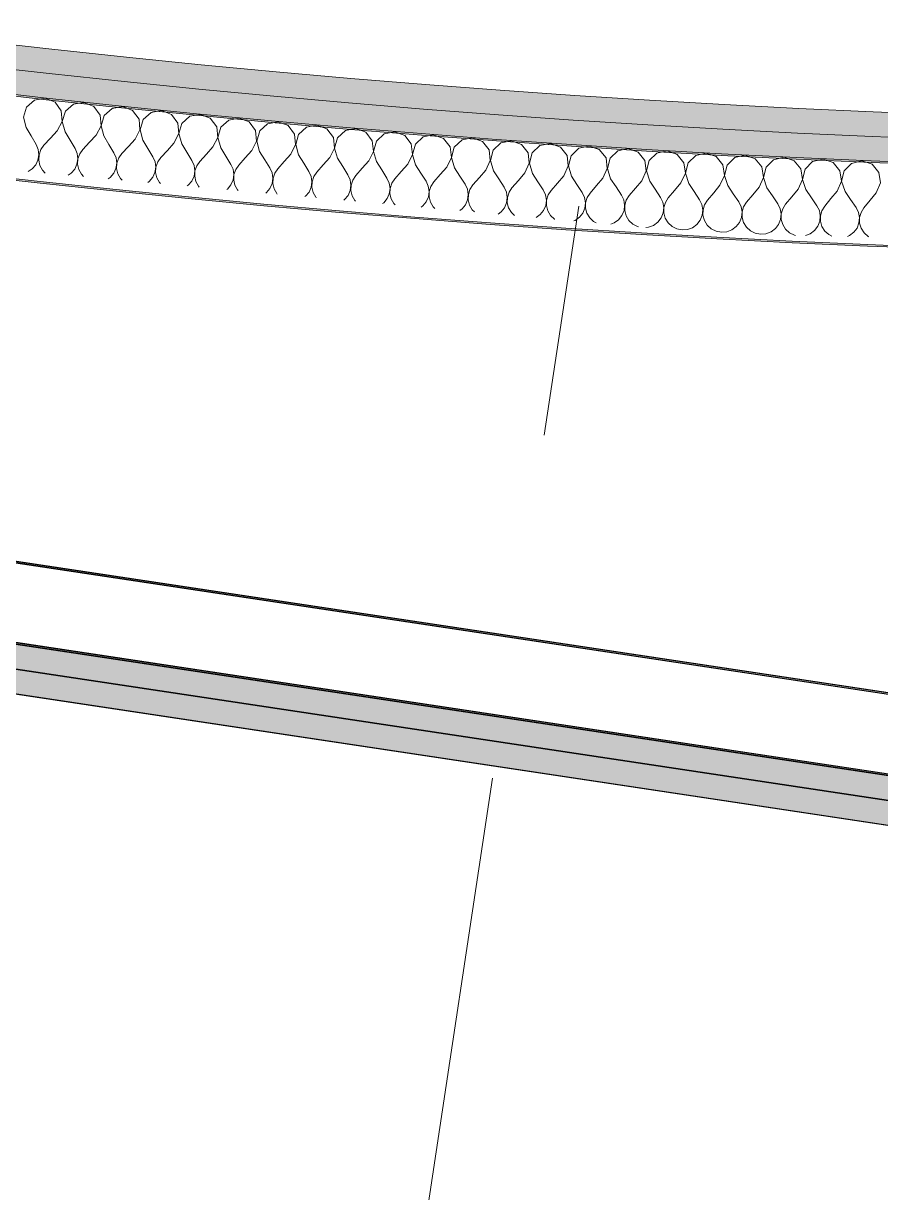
# Model space of a CAD drawing. Header units: millimetres. Extents: x -50172 to 74273, y -80883 to 11206.
# Drawn here: x -27769 to -27246, y -51494 to -50781 of the extents above; entities that cross this region are included whole.
import ezdxf
from ezdxf.enums import TextEntityAlignment as Align

# ---------------------------------------------------------------- set-up
doc = ezdxf.new("R2010")
doc.units = ezdxf.units.MM
doc.header["$MEASUREMENT"] = 0
doc.linetypes.add('Double Dashed', pattern=[1093.611073, 529.166651, -211.666656, 141.111112, -211.666656])
for name, color, linetype in [('A-25-M_Wall_Int', 7, 'Continuous'), ('New_A-15-MG_Structural_Grid_Phase_2', 7, 'Continuous'), ('New_A-25-M_Wall_Int', 7, 'Continuous'), ('New_A-35-M_FFE-Zone', 7, 'Continuous')]:
    doc.layers.add(name, color=color, linetype=linetype)
for name, color, linetype, lineweight in [('A-25-M_Wall_Int_Pen_No__1', 7, 'Continuous', 13), ('New_A-25-M_Wall_Int_Pen_No__1', 7, 'Continuous', 13), ('New_A-25-M_Wall_Int_Pen_No__150', 7, 'Continuous', 0), ('New_ArchiCAD Zone Stamps_Pen_No__9', 7, 'Continuous', 13)]:
    doc.layers.add(name, color=color, linetype=linetype, lineweight=lineweight)
for name, color, linetype, lineweight, true_color in [('A-25-M_Wall_Int_Pen_No__107', 7, 'Continuous', 15, 0xa6a6a6), ('A-25-M_Wall_Int_Pen_No__81', 7, 'Continuous', 20, 0x6a6a6a), ('New_A-15-MG_Structural_Grid_Phase_2_Pen_No__222', 7, 'Continuous', 13, 0x65af33), ('New_A-25-M_Wall_Int_Pen_No__107', 7, 'Continuous', 15, 0xa6a6a6), ('New_A-25-M_Wall_Int_Pen_No__81', 7, 'Continuous', 20, 0x6a6a6a), ('New_A-35-M_FFE-Zone_Pen_No__74', 7, 'Continuous', 20, 0x606060)]:
    doc.layers.add(name, color=color, linetype=linetype, lineweight=lineweight, true_color=true_color)
doc.styles.add('GENERATED_STYLE_1', font='')
doc.styles.add('GENERATED_STYLE_3', font='')
doc.styles.add('GENERATED_STYLE_4', font='')
doc.styles.get('GENERATED_STYLE_1').set_extended_font_data('Arial', bold=True)
doc.styles.get('GENERATED_STYLE_3').set_extended_font_data('Arial')
doc.styles.get('GENERATED_STYLE_4').set_extended_font_data('Swis721 BT')

# ---------------------------------------------------------------- blocks, each defined once
blk = doc.blocks.new('Lecture 1 First_INB 114R_2_1', base_point=(-22395.77, -55564.06))
at = {"layer": 'New_A-35-M_FFE-Zone_Pen_No__74', "linetype": 'Continuous'}
blk.add_line((-25917.19, -51469.67), (-29877.61, -50873.57), dxfattribs=at)
at = {"layer": 'New_ArchiCAD Zone Stamps_Pen_No__9'}
for tag, height, style, p in [('ROOM_NAME', 250, 'GENERATED_STYLE_1', (-23019.34, -54095.69)), ('zoneNameLine2', 250, 'GENERATED_STYLE_1', (-23207.77, -54527.82)), ('ROOM_NUMBER', 200, 'GENERATED_STYLE_3', (-23396.2, -54948.53)), ('measuredAreaCode', 200, 'GENERATED_STYLE_3', (-23553.22, -55308.64)), ('DUMMY_649', 200, 'GENERATED_STYLE_3', (-23245.82, -55442.68)), ('DUMMY_650', 200, 'GENERATED_STYLE_3', (-22616.65, -55717.03)), ('DUMMY_651', 133.33, 'GENERATED_STYLE_3', (-22337.36, -55823.58))]:
    blk.add_attdef(tag, text='', height=height, rotation=336.44041, dxfattribs=dict(at, style=style)).set_placement(p, align=Align.TOP_LEFT)
blk = doc.blocks.new('*X250')
at = {"layer": 'New_A-25-M_Wall_Int_Pen_No__150', "linetype": 'Continuous'}
for p, q in [((-27767.34, -50831.99), (-27769.25, -50838.21)), ((-27762.45, -50827.71), (-27767.34, -50831.99)), ((-27756.03, -50826.63), (-27762.45, -50827.71)), ((-27750.01, -50829.08), (-27756.03, -50826.63)), ((-27746.17, -50834.33), (-27750.01, -50829.08)), ((-27738.79, -50830.3), (-27743.67, -50834.6)), ((-27732.38, -50829.2), (-27738.79, -50830.3)), ((-27726.34, -50831.63), (-27732.38, -50829.2)), ((-27722.48, -50836.87), (-27726.34, -50831.63)), ((-27715.12, -50832.82), (-27719.98, -50837.13)), ((-27708.71, -50831.7), (-27715.12, -50832.82)), ((-27702.67, -50834.11), (-27708.71, -50831.7)), ((-27769.25, -50838.21), (-27767.61, -50844.51)), ((-27748.64, -50846.6), (-27745.66, -50840.82)), ((-27745.66, -50840.82), (-27746.17, -50834.33)), ((-27743.67, -50834.6), (-27745.56, -50840.83)), ((-27745.56, -50840.83), (-27743.89, -50847.12)), ((-27721.95, -50843.36), (-27722.48, -50836.87)), ((-27719.98, -50837.13), (-27721.86, -50843.37)), ((-27698.79, -50839.34), (-27702.67, -50834.11)), ((-27698.24, -50845.82), (-27698.79, -50839.34)), ((-27696.29, -50839.59), (-27698.14, -50845.83)), ((-27691.44, -50835.26), (-27696.29, -50839.59)), ((-27685.03, -50834.12), (-27691.44, -50835.26)), ((-27678.99, -50836.51), (-27685.03, -50834.12)), ((-27675.09, -50841.73), (-27678.99, -50836.51)), ((-27667.75, -50837.62), (-27672.59, -50841.97)), ((-27661.35, -50836.46), (-27667.75, -50837.62)), ((-27655.3, -50838.84), (-27661.35, -50836.46)), ((-27651.39, -50844.04), (-27655.3, -50838.84)), ((-27644.06, -50839.92), (-27648.89, -50844.28)), ((-27637.66, -50838.74), (-27644.06, -50839.92)), ((-27631.6, -50841.09), (-27637.66, -50838.74)), ((-27767.61, -50844.51), (-27764.58, -50849.64)), ((-27748.64, -50846.6), (-27752.71, -50850.95)), ((-27743.89, -50847.12), (-27740.84, -50852.24)), ((-27724.91, -50849.15), (-27721.95, -50843.36)), ((-27721.86, -50843.37), (-27720.17, -50849.65)), ((-27701.18, -50851.62), (-27698.24, -50845.82)), ((-27698.14, -50845.83), (-27696.44, -50852.11)), ((-27674.52, -50848.21), (-27675.09, -50841.73)), ((-27672.59, -50841.97), (-27674.43, -50848.22)), ((-27650.8, -50850.52), (-27651.39, -50844.04)), ((-27648.89, -50844.28), (-27650.7, -50850.53)), ((-27627.68, -50846.28), (-27631.6, -50841.09)), ((-27627.06, -50852.76), (-27627.68, -50846.28)), ((-27625.17, -50846.51), (-27626.97, -50852.77)), ((-27620.36, -50842.13), (-27625.17, -50846.51)), ((-27613.97, -50840.93), (-27620.36, -50842.13)), ((-27607.9, -50843.27), (-27613.97, -50840.93)), ((-27603.96, -50848.44), (-27607.9, -50843.27)), ((-27596.65, -50844.27), (-27601.45, -50848.67)), ((-27590.26, -50843.05), (-27596.65, -50844.27)), ((-27584.19, -50845.37), (-27590.26, -50843.05)), ((-27580.23, -50850.53), (-27584.19, -50845.37)), ((-27572.94, -50846.34), (-27577.72, -50850.75)), ((-27566.55, -50845.1), (-27572.94, -50846.34)), ((-27560.47, -50847.39), (-27566.55, -50845.1)), ((-27556.5, -50852.55), (-27560.47, -50847.39)), ((-27542.84, -50847.07), (-27549.22, -50848.33)), ((-27536.75, -50849.35), (-27542.84, -50847.07)), ((-27764.58, -50849.64), (-27761.54, -50854.77)), ((-27760.27, -50857.8), (-27761.54, -50854.77)), ((-27752.71, -50850.95), (-27756.79, -50855.29)), ((-27740.84, -50852.24), (-27737.79, -50857.35)), ((-27728.98, -50853.51), (-27733.04, -50857.86)), ((-27724.91, -50849.15), (-27728.98, -50853.51)), ((-27720.17, -50849.65), (-27717.11, -50854.76)), ((-27717.11, -50854.76), (-27714.04, -50859.87)), ((-27701.18, -50851.62), (-27705.23, -50855.99)), ((-27696.44, -50852.11), (-27693.36, -50857.21)), ((-27677.45, -50854.02), (-27681.48, -50858.4)), ((-27677.45, -50854.02), (-27674.52, -50848.21)), ((-27674.43, -50848.22), (-27672.7, -50854.49)), ((-27672.7, -50854.49), (-27669.6, -50859.58)), ((-27653.7, -50856.34), (-27650.8, -50850.52)), ((-27650.7, -50850.53), (-27648.95, -50856.8)), ((-27629.95, -50858.59), (-27627.06, -50852.76)), ((-27626.97, -50852.77), (-27625.2, -50859.03)), ((-27606.19, -50860.76), (-27603.32, -50854.92)), ((-27603.32, -50854.92), (-27603.96, -50848.44)), ((-27601.45, -50848.67), (-27603.22, -50854.93)), ((-27603.22, -50854.93), (-27601.44, -50861.19)), ((-27579.57, -50857.01), (-27580.23, -50850.53)), ((-27577.72, -50850.75), (-27579.48, -50857.01)), ((-27555.82, -50859.02), (-27556.5, -50852.55)), ((-27553.99, -50852.75), (-27555.72, -50859.03)), ((-27549.22, -50848.33), (-27553.99, -50852.75)), ((-27532.76, -50854.48), (-27536.75, -50849.35)), ((-27532.06, -50860.95), (-27532.76, -50854.48)), ((-27530.25, -50854.68), (-27531.96, -50860.96)), ((-27525.49, -50850.24), (-27530.25, -50854.68)), ((-27519.12, -50848.96), (-27525.49, -50850.24)), ((-27513.02, -50851.22), (-27519.12, -50848.96)), ((-27509.01, -50856.35), (-27513.02, -50851.22)), ((-27501.76, -50852.08), (-27506.5, -50856.54)), ((-27495.39, -50850.78), (-27501.76, -50852.08)), ((-27489.28, -50853.02), (-27495.39, -50850.78)), ((-27485.26, -50858.13), (-27489.28, -50853.02)), ((-27478.02, -50853.85), (-27482.75, -50858.32)), ((-27471.65, -50852.53), (-27478.02, -50853.85)), ((-27465.54, -50854.75), (-27471.65, -50852.53)), ((-27461.5, -50859.85), (-27465.54, -50854.75)), ((-27447.92, -50854.2), (-27454.28, -50855.54)), ((-27441.79, -50856.4), (-27447.92, -50854.2)), ((-27760.4, -50864.3), (-27759.88, -50861.06)), ((-27759.88, -50861.06), (-27760.27, -50857.8)), ((-27759.78, -50861.07), (-27759.98, -50864.35)), ((-27758.69, -50857.97), (-27759.78, -50861.07)), ((-27756.79, -50855.29), (-27758.69, -50857.97)), ((-27736.51, -50860.38), (-27737.79, -50857.35)), ((-27736.11, -50863.64), (-27736.51, -50860.38)), ((-27734.93, -50860.55), (-27736.02, -50863.65)), ((-27733.04, -50857.86), (-27734.93, -50860.55)), ((-27712.75, -50862.89), (-27714.04, -50859.87)), ((-27709.29, -50860.36), (-27711.17, -50863.06)), ((-27705.23, -50855.99), (-27709.29, -50860.36)), ((-27693.36, -50857.21), (-27690.27, -50862.31)), ((-27681.48, -50858.4), (-27685.52, -50862.79)), ((-27669.6, -50859.58), (-27666.5, -50864.67)), ((-27657.72, -50860.74), (-27661.75, -50865.13)), ((-27653.7, -50856.34), (-27657.72, -50860.74)), ((-27648.95, -50856.8), (-27645.84, -50861.88)), ((-27645.84, -50861.88), (-27642.72, -50866.96)), ((-27629.95, -50858.59), (-27633.96, -50863)), ((-27625.2, -50859.03), (-27622.07, -50864.1)), ((-27606.19, -50860.76), (-27610.18, -50865.18)), ((-27601.44, -50861.19), (-27598.29, -50866.25)), ((-27582.42, -50862.86), (-27579.57, -50857.01)), ((-27579.48, -50857.01), (-27577.67, -50863.27)), ((-27558.65, -50864.88), (-27555.82, -50859.02)), ((-27555.72, -50859.03), (-27553.9, -50865.27)), ((-27534.87, -50866.82), (-27532.06, -50860.95)), ((-27531.96, -50860.96), (-27530.12, -50867.2)), ((-27508.29, -50862.81), (-27509.01, -50856.35)), ((-27506.5, -50856.54), (-27508.2, -50862.82)), ((-27484.52, -50864.6), (-27485.26, -50858.13)), ((-27482.75, -50858.32), (-27484.43, -50864.61)), ((-27460.74, -50866.31), (-27461.5, -50859.85)), ((-27458.99, -50860.02), (-27460.65, -50866.32)), ((-27454.28, -50855.54), (-27458.99, -50860.02)), ((-27437.74, -50861.48), (-27441.79, -50856.4)), ((-27436.96, -50867.94), (-27437.74, -50861.48)), ((-27435.23, -50861.65), (-27436.86, -50867.95)), ((-27430.53, -50857.15), (-27435.23, -50861.65)), ((-27424.17, -50855.79), (-27430.53, -50857.15)), ((-27418.04, -50857.97), (-27424.17, -50855.79)), ((-27413.97, -50863.05), (-27418.04, -50857.97)), ((-27406.78, -50858.69), (-27411.46, -50863.21)), ((-27400.42, -50857.31), (-27406.78, -50858.69)), ((-27394.29, -50859.47), (-27400.42, -50857.31)), ((-27390.2, -50864.53), (-27394.29, -50859.47)), ((-27383.02, -50860.15), (-27387.69, -50864.68)), ((-27376.67, -50858.75), (-27383.02, -50860.15)), ((-27370.53, -50860.89), (-27376.67, -50858.75)), ((-27366.42, -50865.94), (-27370.53, -50860.89)), ((-27359.26, -50861.54), (-27363.91, -50866.09)), ((-27352.91, -50860.12), (-27359.26, -50861.54)), ((-27346.76, -50862.24), (-27352.91, -50860.12)), ((-27342.64, -50867.28), (-27346.76, -50862.24)), ((-27329.15, -50861.41), (-27335.49, -50862.85)), ((-27322.99, -50863.51), (-27329.15, -50861.41)), ((-27763.94, -50869.77), (-27761.79, -50867.28)), ((-27761.79, -50867.28), (-27760.4, -50864.3)), ((-27759.98, -50864.35), (-27759.28, -50867.56)), ((-27759.28, -50867.56), (-27757.72, -50870.45)), ((-27738, -50869.87), (-27736.62, -50866.89)), ((-27736.62, -50866.89), (-27736.11, -50863.64)), ((-27736.02, -50863.65), (-27736.21, -50866.93)), ((-27736.21, -50866.93), (-27735.49, -50870.14)), ((-27712.83, -50869.4), (-27712.34, -50866.15)), ((-27712.34, -50866.15), (-27712.75, -50862.89)), ((-27712.24, -50866.16), (-27712.42, -50869.44)), ((-27711.17, -50863.06), (-27712.24, -50866.16)), ((-27688.98, -50865.33), (-27690.27, -50862.31)), ((-27689.04, -50871.83), (-27688.55, -50868.58)), ((-27688.55, -50868.58), (-27688.98, -50865.33)), ((-27688.46, -50868.59), (-27688.63, -50871.87)), ((-27687.39, -50865.49), (-27688.46, -50868.59)), ((-27685.52, -50862.79), (-27687.39, -50865.49)), ((-27665.19, -50867.69), (-27666.5, -50864.67)), ((-27664.76, -50870.94), (-27665.19, -50867.69)), ((-27663.61, -50867.84), (-27664.67, -50870.95)), ((-27661.75, -50865.13), (-27663.61, -50867.84)), ((-27641.41, -50869.97), (-27642.72, -50866.96)), ((-27637.97, -50867.4), (-27639.82, -50870.12)), ((-27633.96, -50863), (-27637.97, -50867.4)), ((-27622.07, -50864.1), (-27618.94, -50869.17)), ((-27617.61, -50872.18), (-27618.94, -50869.17)), ((-27610.18, -50865.18), (-27614.18, -50869.6)), ((-27598.29, -50866.25), (-27595.14, -50871.3)), ((-27586.4, -50867.29), (-27590.39, -50871.72)), ((-27582.42, -50862.86), (-27586.4, -50867.29)), ((-27577.67, -50863.27), (-27574.51, -50868.32)), ((-27574.51, -50868.32), (-27571.35, -50873.37)), ((-27562.62, -50869.32), (-27566.58, -50873.77)), ((-27558.65, -50864.88), (-27562.62, -50869.32)), ((-27553.9, -50865.27), (-27550.72, -50870.31)), ((-27534.87, -50866.82), (-27538.82, -50871.28)), ((-27530.12, -50867.2), (-27526.92, -50872.23)), ((-27511.09, -50868.69), (-27515.02, -50873.16)), ((-27511.09, -50868.69), (-27508.29, -50862.81)), ((-27508.2, -50862.82), (-27506.33, -50869.06)), ((-27506.33, -50869.06), (-27503.12, -50874.08)), ((-27487.3, -50870.49), (-27484.52, -50864.6)), ((-27484.43, -50864.61), (-27482.54, -50870.84)), ((-27463.5, -50872.2), (-27460.74, -50866.31)), ((-27460.65, -50866.32), (-27458.74, -50872.54)), ((-27439.7, -50873.85), (-27436.96, -50867.94)), ((-27436.86, -50867.95), (-27434.94, -50874.17)), ((-27413.17, -50869.5), (-27413.97, -50863.05)), ((-27411.46, -50863.21), (-27413.08, -50869.51)), ((-27389.38, -50870.99), (-27390.2, -50864.53)), ((-27387.69, -50864.68), (-27389.28, -50870.99)), ((-27365.58, -50872.39), (-27366.42, -50865.94)), ((-27363.91, -50866.09), (-27365.49, -50872.4)), ((-27341.78, -50873.73), (-27342.64, -50867.28)), ((-27340.13, -50867.41), (-27341.68, -50873.73)), ((-27335.49, -50862.85), (-27340.13, -50867.41)), ((-27318.86, -50868.54), (-27322.99, -50863.51)), ((-27317.98, -50874.98), (-27318.86, -50868.54)), ((-27316.34, -50868.66), (-27317.88, -50874.99)), ((-27311.72, -50864.09), (-27316.34, -50868.66)), ((-27305.38, -50862.63), (-27311.72, -50864.09)), ((-27299.22, -50864.71), (-27305.38, -50862.63)), ((-27295.07, -50869.72), (-27299.22, -50864.71)), ((-27287.94, -50865.25), (-27292.56, -50869.84)), ((-27281.61, -50863.77), (-27287.94, -50865.25)), ((-27275.44, -50865.83), (-27281.61, -50863.77)), ((-27271.27, -50870.83), (-27275.44, -50865.83)), ((-27264.16, -50866.34), (-27268.76, -50870.94)), ((-27257.84, -50864.83), (-27264.16, -50866.34)), ((-27251.66, -50866.88), (-27257.84, -50864.83)), ((-27247.48, -50871.86), (-27251.66, -50866.88)), ((-27766.33, -50871.33), (-27763.94, -50869.77)), ((-27757.72, -50870.45), (-27755.95, -50872.27)), ((-27741.93, -50873.54), (-27740.15, -50872.36)), ((-27740.15, -50872.36), (-27738, -50869.87)), ((-27735.49, -50870.14), (-27733.92, -50873.03)), ((-27733.92, -50873.03), (-27732.59, -50874.38)), ((-27717.63, -50875.74), (-27716.35, -50874.88)), ((-27716.35, -50874.88), (-27714.21, -50872.39)), ((-27714.21, -50872.39), (-27712.83, -50869.4)), ((-27712.42, -50869.44), (-27711.69, -50872.65)), ((-27711.69, -50872.65), (-27710.11, -50875.53)), ((-27710.11, -50875.53), (-27709.15, -50876.51)), ((-27692.53, -50877.33), (-27690.4, -50874.82)), ((-27690.4, -50874.82), (-27689.04, -50871.83)), ((-27688.63, -50871.87), (-27687.89, -50875.08)), ((-27687.89, -50875.08), (-27686.3, -50877.96)), ((-27666.59, -50877.19), (-27665.24, -50874.19)), ((-27665.24, -50874.19), (-27664.76, -50870.94)), ((-27664.67, -50870.95), (-27664.82, -50874.23)), ((-27664.82, -50874.23), (-27664.08, -50877.43)), ((-27642.77, -50879.47), (-27641.43, -50876.47)), ((-27641.43, -50876.47), (-27640.96, -50873.22)), ((-27640.96, -50873.22), (-27641.41, -50869.97)), ((-27640.87, -50873.23), (-27641.02, -50876.51)), ((-27641.02, -50876.51), (-27640.26, -50879.71)), ((-27639.82, -50870.12), (-27640.87, -50873.23)), ((-27617.16, -50875.43), (-27617.61, -50872.18)), ((-27617.61, -50878.68), (-27617.16, -50875.43)), ((-27617.06, -50875.44), (-27617.2, -50878.72)), ((-27616.03, -50872.32), (-27617.06, -50875.44)), ((-27614.18, -50869.6), (-27616.03, -50872.32)), ((-27593.81, -50874.31), (-27595.14, -50871.3)), ((-27593.35, -50877.56), (-27593.81, -50874.31)), ((-27592.23, -50874.45), (-27593.25, -50877.57)), ((-27590.39, -50871.72), (-27592.23, -50874.45)), ((-27570, -50876.36), (-27571.35, -50873.37)), ((-27569.53, -50879.62), (-27570, -50876.36)), ((-27568.42, -50876.5), (-27569.43, -50879.62)), ((-27566.58, -50873.77), (-27568.42, -50876.5)), ((-27550.72, -50870.31), (-27547.54, -50875.35)), ((-27546.18, -50878.35), (-27547.54, -50875.35)), ((-27542.78, -50875.74), (-27544.6, -50878.47)), ((-27538.82, -50871.28), (-27542.78, -50875.74)), ((-27526.92, -50872.23), (-27523.73, -50877.26)), ((-27515.02, -50873.16), (-27518.96, -50877.63)), ((-27503.12, -50874.08), (-27499.91, -50879.09)), ((-27491.22, -50874.97), (-27495.15, -50879.45)), ((-27487.3, -50870.49), (-27491.22, -50874.97)), ((-27482.54, -50870.84), (-27479.31, -50875.84)), ((-27479.31, -50875.84), (-27476.09, -50880.85)), ((-27463.5, -50872.2), (-27467.41, -50876.7)), ((-27458.74, -50872.54), (-27455.5, -50877.54)), ((-27439.7, -50873.85), (-27443.59, -50878.36)), ((-27434.94, -50874.17), (-27431.68, -50879.16)), ((-27415.89, -50875.41), (-27419.77, -50879.94)), ((-27415.89, -50875.41), (-27413.17, -50869.5)), ((-27413.08, -50869.51), (-27411.13, -50875.72)), ((-27411.13, -50875.72), (-27407.86, -50880.7)), ((-27392.08, -50876.91), (-27389.38, -50870.99)), ((-27389.28, -50870.99), (-27387.32, -50877.2)), ((-27368.27, -50878.32), (-27365.58, -50872.39)), ((-27365.49, -50872.4), (-27363.5, -50878.6)), ((-27344.45, -50879.66), (-27341.78, -50873.73)), ((-27341.68, -50873.73), (-27339.68, -50879.92)), ((-27320.62, -50880.93), (-27317.98, -50874.98)), ((-27317.88, -50874.99), (-27315.86, -50881.17)), ((-27296.79, -50882.12), (-27294.17, -50876.16)), ((-27294.17, -50876.16), (-27295.07, -50869.72)), ((-27292.56, -50869.84), (-27294.07, -50876.17)), ((-27294.07, -50876.17), (-27292.03, -50882.35)), ((-27270.35, -50877.27), (-27271.27, -50870.83)), ((-27268.76, -50870.94), (-27270.26, -50877.27)), ((-27246.54, -50878.3), (-27247.48, -50871.86)), ((-27693.43, -50877.93), (-27692.53, -50877.33)), ((-27686.3, -50877.96), (-27685.62, -50878.64)), ((-27669.33, -50880.11), (-27668.72, -50879.7)), ((-27668.72, -50879.7), (-27666.59, -50877.19)), ((-27664.08, -50877.43), (-27662.48, -50880.31)), ((-27662.48, -50880.31), (-27662.01, -50880.77)), ((-27645.32, -50882.29), (-27644.89, -50881.99)), ((-27644.89, -50881.99), (-27642.77, -50879.47)), ((-27640.26, -50879.71), (-27638.65, -50882.58)), ((-27638.65, -50882.58), (-27638.31, -50882.92)), ((-27621.06, -50884.21), (-27618.95, -50881.69)), ((-27618.95, -50881.69), (-27617.61, -50878.68)), ((-27617.2, -50878.72), (-27616.43, -50881.92)), ((-27616.43, -50881.92), (-27614.81, -50884.78)), ((-27595.11, -50883.82), (-27593.79, -50880.81)), ((-27593.79, -50880.81), (-27593.35, -50877.56)), ((-27593.25, -50877.57), (-27593.38, -50880.85)), ((-27593.38, -50880.85), (-27592.6, -50884.04)), ((-27571.28, -50885.88), (-27569.96, -50882.87)), ((-27569.96, -50882.87), (-27569.53, -50879.62)), ((-27569.43, -50879.62), (-27569.55, -50882.91)), ((-27569.55, -50882.91), (-27568.76, -50886.1)), ((-27545.7, -50881.59), (-27546.18, -50878.35)), ((-27546.13, -50884.85), (-27545.7, -50881.59)), ((-27545.6, -50881.6), (-27545.71, -50884.89)), ((-27544.6, -50878.47), (-27545.6, -50881.6)), ((-27522.36, -50880.25), (-27523.73, -50877.26)), ((-27521.87, -50883.5), (-27522.36, -50880.25)), ((-27522.28, -50886.76), (-27521.87, -50883.5)), ((-27521.77, -50883.51), (-27521.87, -50886.79)), ((-27520.78, -50880.37), (-27521.77, -50883.51)), ((-27518.96, -50877.63), (-27520.78, -50880.37)), ((-27498.54, -50882.08), (-27499.91, -50879.09)), ((-27498.03, -50885.33), (-27498.54, -50882.08)), ((-27496.95, -50882.2), (-27497.93, -50885.33)), ((-27495.15, -50879.45), (-27496.95, -50882.2)), ((-27474.7, -50883.83), (-27476.09, -50880.85)), ((-27471.32, -50881.2), (-27473.12, -50883.95)), ((-27467.41, -50876.7), (-27471.32, -50881.2)), ((-27455.5, -50877.54), (-27452.26, -50882.54)), ((-27450.86, -50885.51), (-27452.26, -50882.54)), ((-27447.49, -50882.86), (-27449.28, -50885.62)), ((-27443.59, -50878.36), (-27447.49, -50882.86)), ((-27431.68, -50879.16), (-27428.42, -50884.14)), ((-27419.77, -50879.94), (-27423.66, -50884.46)), ((-27407.86, -50880.7), (-27404.58, -50885.67)), ((-27395.95, -50881.44), (-27399.82, -50885.97)), ((-27392.08, -50876.91), (-27395.95, -50881.44)), ((-27387.32, -50877.2), (-27384.03, -50882.16)), ((-27384.03, -50882.16), (-27380.74, -50887.13)), ((-27372.12, -50882.87), (-27375.97, -50887.41)), ((-27368.27, -50878.32), (-27372.12, -50882.87)), ((-27363.5, -50878.6), (-27360.2, -50883.55)), ((-27360.2, -50883.55), (-27356.89, -50888.51)), ((-27344.45, -50879.66), (-27348.28, -50884.22)), ((-27339.68, -50879.92), (-27336.36, -50884.87)), ((-27320.62, -50880.93), (-27324.44, -50885.5)), ((-27315.86, -50881.17), (-27312.52, -50886.11)), ((-27296.79, -50882.12), (-27300.6, -50886.7)), ((-27292.03, -50882.35), (-27288.68, -50887.27)), ((-27272.96, -50883.23), (-27276.75, -50887.83)), ((-27272.96, -50883.23), (-27270.35, -50877.27)), ((-27270.26, -50877.27), (-27268.19, -50883.45)), ((-27268.19, -50883.45), (-27264.83, -50888.36)), ((-27249.12, -50884.27), (-27246.54, -50878.3)), ((-27621.41, -50884.45), (-27621.06, -50884.21)), ((-27614.81, -50884.78), (-27614.52, -50885.08)), ((-27597.59, -50886.61), (-27597.22, -50886.35)), ((-27597.22, -50886.35), (-27595.11, -50883.82)), ((-27592.6, -50884.04), (-27590.97, -50886.9)), ((-27590.97, -50886.9), (-27590.63, -50887.24)), ((-27573.85, -50888.76), (-27573.37, -50888.42)), ((-27573.37, -50888.42), (-27571.28, -50885.88)), ((-27568.76, -50886.1), (-27567.12, -50888.95)), ((-27567.12, -50888.95), (-27566.65, -50889.41)), ((-27550.21, -50890.9), (-27549.51, -50890.41)), ((-27549.51, -50890.41), (-27547.43, -50887.87)), ((-27547.43, -50887.87), (-27546.13, -50884.85)), ((-27545.71, -50884.89), (-27544.91, -50888.07)), ((-27544.91, -50888.07), (-27543.27, -50890.92)), ((-27525.65, -50892.33), (-27523.58, -50889.78)), ((-27523.58, -50889.78), (-27522.28, -50886.76)), ((-27521.87, -50886.79), (-27521.06, -50889.97)), ((-27521.06, -50889.97), (-27519.41, -50892.82)), ((-27499.72, -50891.61), (-27498.44, -50888.59)), ((-27498.44, -50888.59), (-27498.03, -50885.33)), ((-27497.93, -50885.33), (-27498.02, -50888.62)), ((-27498.02, -50888.62), (-27497.2, -50891.8)), ((-27475.86, -50893.37), (-27474.58, -50890.34)), ((-27474.19, -50887.08), (-27474.7, -50883.83)), ((-27474.58, -50890.34), (-27474.19, -50887.08)), ((-27474.09, -50887.09), (-27474.17, -50890.37)), ((-27474.17, -50890.37), (-27473.34, -50893.55)), ((-27473.12, -50883.95), (-27474.09, -50887.09)), ((-27450.34, -50888.76), (-27450.86, -50885.51)), ((-27450.72, -50892.02), (-27450.34, -50888.76)), ((-27450.24, -50888.76), (-27450.31, -50892.05)), ((-27449.28, -50885.62), (-27450.24, -50888.76)), ((-27427.02, -50887.12), (-27428.42, -50884.14)), ((-27426.48, -50890.36), (-27427.02, -50887.12)), ((-27426.86, -50893.62), (-27426.48, -50890.36)), ((-27426.39, -50890.36), (-27426.44, -50893.65)), ((-27425.43, -50887.22), (-27426.39, -50890.36)), ((-27423.66, -50884.46), (-27425.43, -50887.22)), ((-27403.17, -50888.64), (-27404.58, -50885.67)), ((-27402.63, -50891.88), (-27403.17, -50888.64)), ((-27401.59, -50888.74), (-27402.53, -50891.89)), ((-27399.82, -50885.97), (-27401.59, -50888.74)), ((-27379.32, -50890.09), (-27380.74, -50887.13)), ((-27378.76, -50893.33), (-27379.32, -50890.09)), ((-27377.73, -50890.19), (-27378.67, -50893.34)), ((-27375.97, -50887.41), (-27377.73, -50890.19)), ((-27355.46, -50891.47), (-27356.89, -50888.51)), ((-27352.12, -50888.78), (-27353.87, -50891.56)), ((-27348.28, -50884.22), (-27352.12, -50888.78)), ((-27336.36, -50884.87), (-27333.04, -50889.82)), ((-27331.6, -50892.77), (-27333.04, -50889.82)), ((-27328.27, -50890.07), (-27330.01, -50892.85)), ((-27324.44, -50885.5), (-27328.27, -50890.07)), ((-27312.52, -50886.11), (-27309.18, -50891.04)), ((-27300.6, -50886.7), (-27304.41, -50891.28)), ((-27288.68, -50887.27), (-27285.32, -50892.2)), ((-27276.75, -50887.83), (-27280.55, -50892.42)), ((-27264.83, -50888.36), (-27261.46, -50893.28)), ((-27252.9, -50888.88), (-27256.68, -50893.48)), ((-27249.12, -50884.27), (-27252.9, -50888.88)), ((-27543.27, -50890.92), (-27542.58, -50891.59)), ((-27526.66, -50893.03), (-27525.65, -50892.33)), ((-27519.41, -50892.82), (-27518.41, -50893.78)), ((-27503.19, -50895.16), (-27501.79, -50894.17)), ((-27501.79, -50894.17), (-27499.72, -50891.61)), ((-27497.2, -50891.8), (-27495.54, -50894.64)), ((-27495.54, -50894.64), (-27494.14, -50895.98)), ((-27479.81, -50897.27), (-27477.92, -50895.93)), ((-27477.92, -50895.93), (-27475.86, -50893.37)), ((-27473.34, -50893.55), (-27471.67, -50896.38)), ((-27471.67, -50896.38), (-27469.77, -50898.18)), ((-27456.51, -50899.38), (-27454.04, -50897.62)), ((-27454.04, -50897.62), (-27451.99, -50895.05)), ((-27451.99, -50895.05), (-27450.72, -50892.02)), ((-27450.31, -50892.05), (-27449.47, -50895.22)), ((-27449.47, -50895.22), (-27447.79, -50898.05)), ((-27430.16, -50899.24), (-27428.11, -50896.66)), ((-27428.11, -50896.66), (-27426.86, -50893.62)), ((-27426.44, -50893.65), (-27425.59, -50896.82)), ((-27425.59, -50896.82), (-27423.9, -50899.65)), ((-27404.24, -50898.19), (-27402.99, -50895.15)), ((-27402.99, -50895.15), (-27402.63, -50891.88)), ((-27402.53, -50891.89), (-27402.57, -50895.17)), ((-27402.57, -50895.17), (-27401.71, -50898.35)), ((-27380.35, -50899.64), (-27379.12, -50896.6)), ((-27379.12, -50896.6), (-27378.76, -50893.33)), ((-27378.67, -50893.34), (-27378.7, -50896.62)), ((-27378.7, -50896.62), (-27377.83, -50899.79)), ((-27354.89, -50894.71), (-27355.46, -50891.47)), ((-27355.24, -50897.97), (-27354.89, -50894.71)), ((-27354.8, -50894.71), (-27354.82, -50898)), ((-27353.87, -50891.56), (-27354.8, -50894.71)), ((-27331.02, -50896), (-27331.6, -50892.77)), ((-27331.35, -50899.27), (-27331.02, -50896)), ((-27330.92, -50896.01), (-27330.94, -50899.29)), ((-27330.01, -50892.85), (-27330.92, -50896.01)), ((-27307.73, -50894), (-27309.18, -50891.04)), ((-27307.14, -50897.23), (-27307.73, -50894)), ((-27307.47, -50900.5), (-27307.14, -50897.23)), ((-27306.14, -50894.07), (-27307.05, -50897.23)), ((-27307.05, -50897.23), (-27307.05, -50900.52)), ((-27304.41, -50891.28), (-27306.14, -50894.07)), ((-27283.86, -50895.14), (-27285.32, -50892.2)), ((-27283.26, -50898.37), (-27283.86, -50895.14)), ((-27282.27, -50895.22), (-27283.17, -50898.38)), ((-27280.55, -50892.42), (-27282.27, -50895.22)), ((-27259.99, -50896.22), (-27261.46, -50893.28)), ((-27259.38, -50899.45), (-27259.99, -50896.22)), ((-27258.4, -50896.29), (-27259.28, -50899.45)), ((-27256.68, -50893.48), (-27258.4, -50896.29)), ((-27447.79, -50898.05), (-27445.39, -50900.32)), ((-27445.39, -50900.32), (-27445.22, -50900.41)), ((-27433.65, -50901.45), (-27432.83, -50901.16)), ((-27432.83, -50901.16), (-27430.16, -50899.24)), ((-27423.9, -50899.65), (-27421.5, -50901.9)), ((-27421.5, -50901.9), (-27419.97, -50902.69)), ((-27411.11, -50903.5), (-27408.94, -50902.7)), ((-27408.94, -50902.7), (-27406.27, -50900.77)), ((-27406.27, -50900.77), (-27404.24, -50898.19)), ((-27401.71, -50898.35), (-27400.02, -50901.16)), ((-27400.02, -50901.16), (-27397.61, -50903.41)), ((-27397.61, -50903.41), (-27394.67, -50904.92)), ((-27394.67, -50904.92), (-27394.08, -50905.04)), ((-27388.14, -50905.32), (-27385.04, -50904.17)), ((-27385.04, -50904.17), (-27382.38, -50902.23)), ((-27382.38, -50902.23), (-27380.35, -50899.64)), ((-27377.83, -50899.79), (-27376.12, -50902.6)), ((-27376.12, -50902.6), (-27373.71, -50904.85)), ((-27373.71, -50904.85), (-27370.77, -50906.34)), ((-27361.14, -50905.57), (-27358.48, -50903.62)), ((-27358.48, -50903.62), (-27356.46, -50901.02)), ((-27356.46, -50901.02), (-27355.24, -50897.97)), ((-27354.82, -50898), (-27353.94, -50901.16)), ((-27353.94, -50901.16), (-27352.23, -50903.97)), ((-27352.23, -50903.97), (-27349.8, -50906.2)), ((-27337.23, -50906.89), (-27334.58, -50904.93)), ((-27334.58, -50904.93), (-27332.57, -50902.33)), ((-27332.57, -50902.33), (-27331.35, -50899.27)), ((-27330.94, -50899.29), (-27330.05, -50902.46)), ((-27330.05, -50902.46), (-27328.32, -50905.26)), ((-27310.68, -50906.16), (-27308.67, -50903.55)), ((-27308.67, -50903.55), (-27307.47, -50900.5)), ((-27307.05, -50900.52), (-27306.15, -50903.68)), ((-27306.15, -50903.68), (-27304.42, -50906.47)), ((-27286.77, -50907.32), (-27284.77, -50904.7)), ((-27284.77, -50904.7), (-27283.58, -50901.64)), ((-27283.58, -50901.64), (-27283.26, -50898.37)), ((-27283.17, -50898.38), (-27283.16, -50901.66)), ((-27283.16, -50901.66), (-27282.25, -50904.82)), ((-27282.25, -50904.82), (-27280.51, -50907.61)), ((-27260.87, -50905.78), (-27259.68, -50902.72)), ((-27259.68, -50902.72), (-27259.38, -50899.45)), ((-27259.28, -50899.45), (-27259.27, -50902.73)), ((-27259.27, -50902.73), (-27258.35, -50905.89)), ((-27389.69, -50905.44), (-27388.14, -50905.32)), ((-27370.77, -50906.34), (-27367.53, -50906.98)), ((-27367.53, -50906.98), (-27364.23, -50906.72)), ((-27364.23, -50906.72), (-27361.14, -50905.57)), ((-27349.8, -50906.2), (-27346.86, -50907.69)), ((-27346.86, -50907.69), (-27343.61, -50908.32)), ((-27343.61, -50908.32), (-27340.32, -50908.05)), ((-27340.32, -50908.05), (-27337.23, -50906.89)), ((-27328.32, -50905.26), (-27325.89, -50907.49)), ((-27325.89, -50907.49), (-27322.94, -50908.96)), ((-27322.94, -50908.96), (-27319.7, -50909.59)), ((-27319.7, -50909.59), (-27316.41, -50909.3)), ((-27316.41, -50909.3), (-27313.32, -50908.13)), ((-27313.32, -50908.13), (-27310.68, -50906.16)), ((-27304.42, -50906.47), (-27301.98, -50908.69)), ((-27301.98, -50908.69), (-27299.03, -50910.16)), ((-27299.03, -50910.16), (-27298.38, -50910.28)), ((-27292.29, -50910.4), (-27289.41, -50909.29)), ((-27289.41, -50909.29), (-27286.77, -50907.32)), ((-27280.51, -50907.61), (-27278.06, -50909.82)), ((-27278.06, -50909.82), (-27276.28, -50910.7)), ((-27266.78, -50910.88), (-27265.49, -50910.39)), ((-27265.49, -50910.39), (-27262.86, -50908.4)), ((-27262.86, -50908.4), (-27260.87, -50905.78)), ((-27258.35, -50905.89), (-27256.6, -50908.67)), ((-27256.6, -50908.67), (-27254.14, -50910.88)), ((-27254.14, -50910.88), (-27253.62, -50911.13))]:
    blk.add_line(p, q, dxfattribs=at)
blk = doc.blocks.new('Wall_7_1', base_point=(-29918.46, -50217.22))
at = {"layer": 'New_A-25-M_Wall_Int_Pen_No__107', "linetype": 'Continuous'}
for points in [[(-20095.26, -46371.16, -0.413614), (-29918.46, -50217.22), (-29924.46, -50230.97, 0.413614), (-20081.52, -46377.18)], [(-20081.52, -46377.18, -0.413614), (-29924.46, -50230.97), (-29930.45, -50244.72, 0.413614), (-20067.79, -46383.21)]]:
    blk.add_hatch(color=256, dxfattribs=at).paths.add_polyline_path(points)
at = {"layer": 'New_A-25-M_Wall_Int_Pen_No__81', "linetype": 'Continuous', "lineweight": 0, "true_color": 0x353535}
for points in [[(-20067.79, -46383.21, -0.413614), (-29930.45, -50244.72), (-29930.85, -50245.64, 0.413614), (-20066.87, -46383.61)], [(-20021.08, -46403.69, -0.413614), (-29950.84, -50291.47), (-29951.24, -50292.39, 0.413614), (-20020.16, -46404.09)]]:
    blk.add_hatch(color=250, dxfattribs=at).paths.add_polyline_path(points)
at = {"layer": 'New_A-25-M_Wall_Int_Pen_No__1', "linetype": 'Continuous'}
for radius in [7467.12, 7482.12, 7498.12, 7497.12, 7549.12, 7548.12]:
    blk.add_arc((-26933.84, -43372.52), radius, 246.440445, 336.323082, dxfattribs=at)
at = {"layer": 'New_A-25-M_Wall_Int', "color": 250, "lineweight": 50, "true_color": 0x2a2a2a}
blk.add_blockref('*X250', (0, 0), dxfattribs=at)
blk = doc.blocks.new('Wall_85_1', base_point=(-29877.07, -50872.85))
at = {"layer": 'A-25-M_Wall_Int_Pen_No__107', "linetype": 'Continuous'}
for points in [[(-29874.83, -50858.01), (-25696.18, -51487.77), (-25697.92, -51472.33), (-29872.59, -50843.18)], [(-29877.07, -50872.85), (-25694.44, -51503.2), (-25696.18, -51487.77), (-29874.83, -50858.01)]]:
    blk.add_hatch(color=256, dxfattribs=at).paths.add_polyline_path(points)
at = {"layer": 'A-25-M_Wall_Int_Pen_No__81', "linetype": 'Continuous', "lineweight": 0, "true_color": 0x353535}
for points in [[(-29865.29, -50794.73), (-25703.61, -51421.92), (-25703.73, -51420.89), (-29865.14, -50793.74)], [(-29872.59, -50843.18), (-25697.92, -51472.33), (-25698.04, -51471.3), (-29872.45, -50842.19)]]:
    blk.add_hatch(color=250, dxfattribs=at).paths.add_polyline_path(points)
at = {"layer": 'A-25-M_Wall_Int_Pen_No__1', "linetype": 'Continuous'}
for p, q in [((-29865.29, -50794.73), (-25703.61, -51421.92)), ((-29872.59, -50843.18), (-25697.92, -51472.33)), ((-29872.45, -50842.19), (-25698.04, -51471.3)), ((-29874.83, -50858.01), (-25696.18, -51487.77))]:
    blk.add_line(p, q, dxfattribs=at)
at = {"layer": 'A-25-M_Wall_Int_Pen_No__1', "linetype": 'Continuous', "flags": 128}
for points in [[(-25703.73, -51420.89), (-29865.14, -50793.74)], [(-29877.07, -50872.85), (-25694.44, -51503.2)]]:
    blk.add_lwpolyline(points, dxfattribs=at)
blk = doc.blocks.new('Wall_164_1', base_point=(-29877.4, -50873.6))
at = {"layer": 'A-25-M_Wall_Int_Pen_No__107', "linetype": 'Continuous'}
for points in [[(-29875.16, -50858.77), (-25692.21, -51488.36), (-25689.98, -51473.53), (-29872.93, -50843.94)], [(-29877.4, -50873.6), (-25694.44, -51503.2), (-25692.21, -51488.36), (-29875.16, -50858.77)]]:
    blk.add_hatch(color=256, dxfattribs=at).paths.add_polyline_path(points)
at = {"layer": 'A-25-M_Wall_Int_Pen_No__81', "linetype": 'Continuous', "lineweight": 0, "true_color": 0x353535}
for points in [[(-29865.64, -50795.48), (-25682.69, -51425.08), (-25682.54, -51424.09), (-29865.49, -50794.49)], [(-29872.93, -50843.94), (-25689.98, -51473.53), (-25689.83, -51472.54), (-29872.78, -50842.95)]]:
    blk.add_hatch(color=250, dxfattribs=at).paths.add_polyline_path(points)
at = {"layer": 'A-25-M_Wall_Int_Pen_No__1', "linetype": 'Continuous'}
for p, q in [((-29865.64, -50795.48), (-25682.69, -51425.08)), ((-29872.93, -50843.94), (-25689.98, -51473.53)), ((-29872.78, -50842.95), (-25689.83, -51472.54)), ((-29875.16, -50858.77), (-25692.21, -51488.36))]:
    blk.add_line(p, q, dxfattribs=at)
at = {"layer": 'A-25-M_Wall_Int_Pen_No__1', "linetype": 'Continuous', "flags": 128}
for points in [[(-25703.73, -51420.9), (-29865.49, -50794.49)], [(-29877.4, -50873.6), (-25694.44, -51503.2)]]:
    blk.add_lwpolyline(points, dxfattribs=at)
blk = doc.blocks.new('Standard grid marker_8')
at = {"layer": 'New_A-15-MG_Structural_Grid_Phase_2_Pen_No__222', "linetype": 'Double Dashed'}
blk.add_line((19605, 0), (22195.62, 0), dxfattribs=at)
at = {"layer": 'New_A-15-MG_Structural_Grid_Phase_2_Pen_No__222', "style": 'GENERATED_STYLE_4'}
for tag, p in [('AC_MarkerText_1_0', (-500, 43.39)), ('AC_MarkerText_1_1', (22695.62, 43.39))]:
    blk.add_attdef(tag, text='', height=350, rotation=255.0108, dxfattribs=at).set_placement(p, align=Align.MIDDLE_CENTER)

msp = doc.modelspace()

# ---------------------------------------------------------------- block references
at = {"layer": 'A-25-M_Wall_Int', "color": 250, "lineweight": 50, "true_color": 0x2a2a2a}
for name, p in [('Wall_164_1', (-29877.4, -50873.6)), ('Wall_85_1', (-29877.07, -50872.85))]:
    msp.add_blockref(name, p, dxfattribs=at)
at = {"layer": 'New_A-15-MG_Structural_Grid_Phase_2', "color": 8, "linetype": 'Continuous', "lineweight": 15, "zscale": 1000, "rotation": 81.4296153646693}
msp.add_blockref('Standard grid marker_8', (-30646.65, -72232.09), dxfattribs=at)
at = {"layer": 'New_A-25-M_Wall_Int', "color": 250, "lineweight": 50, "true_color": 0x2a2a2a}
msp.add_blockref('Wall_7_1', (-29918.46, -50217.22), dxfattribs=at)
at = {"layer": 'New_A-35-M_FFE-Zone', "linetype": 'Continuous'}
msp.add_blockref('Lecture 1 First_INB 114R_2_1', (-22395.77, -55564.06), dxfattribs=at)

doc.saveas('drawing.dxf')
